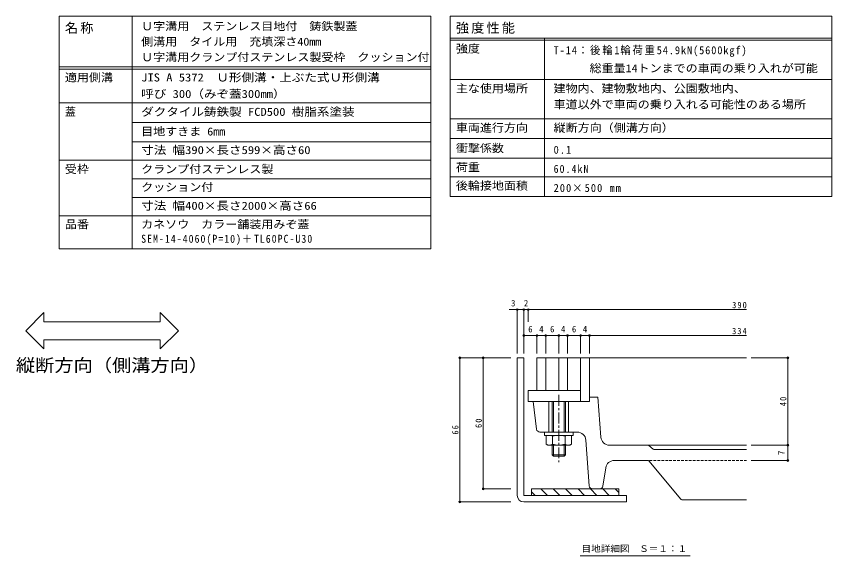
# Model space of a CAD drawing. Units: millimetres at full size, sheet at 1:3, with parts at other scales. Extents: x -1129 to 1149, y -824 to 763.
# Drawn here: x 29 to 1149, y 22 to 763 of the extents above; entities that cross this region are included whole.
import ezdxf
from ezdxf.enums import TextEntityAlignment as Align

# ---------------------------------------------------------------- set-up
doc = ezdxf.new("R2010")
doc.units = ezdxf.units.MM
doc.header["$LTSCALE"] = 3
doc.header["$PDMODE"] = 32
doc.header["$PDSIZE"] = 2.4
doc.linetypes.add('CHAIN1', pattern=[8, 5, -1, 1, -1])
doc.linetypes.add('DASHED1', pattern=[1.8, 1.2, -0.6])
for name, color, linetype, lineweight in [('4-5', 7, 'Continuous', 9), ('F-0_F-0ﾚｲﾔ', 7, 'Continuous', 9), ('F-1_F-1ﾚｲﾔ', 2, 'Continuous', 9), ('F-2_F-2ﾚｲﾔ', 3, 'Continuous', 9), ('F-4_F-4ﾚｲﾔ', 7, 'Continuous', 9), ('F-5_F-5ﾚｲﾔ', 2, 'Continuous', 9), ('F-A_F-Aﾚｲﾔ', 2, 'Continuous', 9), ('F-B_F-Bﾚｲﾔ', 2, 'Continuous', 9), ('F-F_F-Fﾚｲﾔ', 3, 'Continuous', 9)]:
    doc.layers.add(name, color=color, linetype=linetype, lineweight=lineweight)
doc.styles.add('ＭＳ ゴシック', font='')
doc.styles.get('ＭＳ ゴシック').set_extended_font_data('MS Gothic')

msp = doc.modelspace()

# ---------------------------------------------------------------- linework, layer by layer
at = {"layer": '4-5'}
for p, q in [((41.53, 331.089), (66.53, 356.089)), ((66.53, 343.589), (66.53, 356.089)), ((251.478, 331.089), (226.478, 356.089)), ((226.478, 343.589), (226.478, 356.089)), ((66.53, 343.589), (226.478, 343.589)), ((41.53, 331.089), (66.53, 306.089))]:
    msp.add_line(p, q, dxfattribs=at)
for points in [[(251.478, 331.089), (226.478, 306.089), (226.478, 318.589)], [(66.53, 306.089), (66.53, 318.589), (226.478, 318.589)]]:
    msp.add_lwpolyline(points, dxfattribs=at)
at = {"layer": 'F-0_F-0ﾚｲﾔ'}
for p, q in [((725.866, 293.956), (716.866, 293.956)), ((716.866, 104.956), (716.866, 293.956)), ((725.866, 104.956), (725.866, 293.956)), ((725.866, 104.956), (866.867, 104.956)), ((866.867, 95.956), (866.867, 104.956)), ((725.82, 95.956), (866.867, 95.956))]:
    msp.add_line(p, q, dxfattribs=at)
msp.add_arc((725.866, 104.956), 9, 180, 270, dxfattribs=at)
at = {"layer": 'F-1_F-1ﾚｲﾔ'}
for p, q in [((736.367, 113.956), (856.367, 113.956)), ((736.367, 104.956), (736.367, 113.956)), ((749.326, 113.956), (758.326, 104.956)), ((766.297, 113.956), (775.297, 104.956)), ((783.268, 113.956), (792.268, 104.956)), ((800.238, 113.956), (809.238, 104.956)), ((817.209, 113.956), (826.209, 104.956)), ((834.18, 113.956), (843.18, 104.956)), ((851.15, 113.956), (856.367, 108.74)), ((856.367, 104.956), (856.367, 113.956)), ((736.367, 109.946), (741.356, 104.956))]:
    msp.add_line(p, q, dxfattribs=at)
at = {"layer": 'F-2_F-2ﾚｲﾔ'}
for p, q in [((743.867, 248.956), (743.867, 293.956)), ((743.867, 293.956), (1031.866, 293.956)), ((755.867, 248.956), (755.867, 293.956)), ((773.867, 248.956), (773.867, 293.956)), ((785.867, 248.956), (785.867, 293.956)), ((803.867, 233.956), (803.867, 293.956)), ((815.867, 233.956), (815.867, 293.956)), ((803.867, 248.956), (731.866, 248.956)), ((731.866, 233.956), (731.866, 248.956)), ((827.475, 239.957), (815.867, 239.957)), ((831.593, 185.059), (827.475, 239.957)), ((815.867, 233.956), (731.866, 233.956)), ((743.374, 195.897), (738.617, 233.956)), ((760.366, 233.956), (760.366, 191.955)), ((787.366, 233.956), (787.366, 191.955)), ((747.839, 191.955), (799.122, 191.955)), ((815.568, 118.136), (811.091, 180.81)), ((1031.866, 173.956), (843.559, 173.956)), ((903.544, 168.614), (897.688, 173.299)), ((1031.866, 167.957), (905.419, 167.957)), ((895.93, 152.956), (850.161, 152.956)), ((941.267, 99.676), (897.466, 152.237)), ((838.301, 142.781), (834.454, 117.772)), ((830.006, 113.956), (820.057, 113.956)), ((942.803, 98.956), (1031.866, 98.956))]:
    msp.add_line(p, q, dxfattribs=at)
at = {"layer": 'F-2_F-2ﾚｲﾔ', "linetype": 'DASHED1'}
msp.add_line((1031.866, 152.956), (895.93, 152.956), dxfattribs=at)
at = {"layer": 'F-2_F-2ﾚｲﾔ'}
for centre, radius, start, end in [((747.839, 196.455), 4.5, 187.12668, 270), ((799.122, 179.955), 12, 4.08583, 90), ((843.559, 185.956), 12, 184.28883, 270), ((895.814, 170.957), 3, 51.33894, 90), ((905.419, 170.957), 3, 231.33894, 270), ((850.161, 140.956), 12, 90, 171.254), ((895.93, 150.956), 2, 39.80563, 90.00041), ((820.057, 118.457), 4.5, 184.0858, 270), ((830.006, 118.457), 4.5, 270, 351.25363), ((942.803, 100.956), 2, 219.80563, 270)]:
    msp.add_arc(centre, radius, start, end, dxfattribs=at)
at = {"layer": 'F-4_F-4ﾚｲﾔ'}
for p, q in [((716.866, 360.16), (705.561, 360.16)), ((716.866, 361.06), (716.866, 299.956)), ((716.866, 360.16), (725.866, 360.16)), ((725.866, 361.06), (725.866, 299.956)), ((725.866, 360.16), (731.866, 360.16)), ((731.866, 361.06), (731.866, 343.438)), ((731.866, 360.16), (1031.866, 360.16)), ((743.867, 325.404), (743.867, 299.956)), ((755.867, 325.404), (755.867, 299.956)), ((773.867, 325.404), (773.867, 299.956)), ((785.867, 325.404), (785.867, 299.956)), ((803.867, 325.404), (803.867, 299.956)), ((815.867, 325.404), (815.867, 299.956)), ((725.866, 324.504), (743.867, 324.504)), ((743.867, 324.504), (755.867, 324.504)), ((755.867, 324.504), (773.867, 324.504)), ((773.867, 324.504), (785.867, 324.504)), ((785.867, 324.504), (803.867, 324.504)), ((803.867, 324.504), (815.867, 324.504)), ((815.867, 324.504), (1031.866, 324.504)), ((637.026, 293.956), (707.797, 293.956)), ((637.926, 293.956), (637.926, 95.956)), ((670.025, 293.956), (670.025, 113.956)), ((1089.307, 293.956), (1037.866, 293.956)), ((1088.407, 293.956), (1088.407, 173.956)), ((1089.307, 173.956), (1037.866, 173.956)), ((1088.407, 173.956), (1088.407, 152.956)), ((1089.307, 152.956), (1037.866, 152.956)), ((669.125, 113.956), (707.797, 113.956)), ((637.026, 95.956), (707.797, 95.956))]:
    msp.add_line(p, q, dxfattribs=at)
for p in [(716.866, 360.16), (725.866, 360.16), (731.866, 360.16), (725.866, 324.504), (743.867, 324.504), (755.867, 324.504), (773.867, 324.504), (785.867, 324.504), (803.867, 324.504), (815.867, 324.504), (637.926, 293.956), (670.025, 293.956), (1088.407, 293.956), (1088.407, 173.956), (1088.407, 152.956), (670.025, 113.956), (637.926, 95.956)]:
    msp.add_point(p, dxfattribs=at)
at = {"layer": 'F-5_F-5ﾚｲﾔ', "color": 7}
msp.add_line((954.205, 22.124), (803.27, 22.124), dxfattribs=at)
at = {"layer": 'F-A_F-Aﾚｲﾔ'}
for p, q in [((764.867, 233.955), (764.867, 191.955)), ((766.491, 233.955), (766.491, 191.955)), ((781.242, 233.955), (781.242, 191.955)), ((782.867, 233.955), (782.867, 191.955)), ((764.867, 173.955), (764.867, 160.58)), ((766.491, 173.955), (766.491, 158.955)), ((781.242, 173.955), (781.242, 158.955)), ((782.867, 173.955), (782.867, 160.58)), ((764.867, 160.58), (782.867, 160.58)), ((766.491, 158.955), (764.867, 160.58)), ((781.242, 158.955), (766.491, 158.955)), ((781.242, 158.955), (782.867, 160.58))]:
    msp.add_line(p, q, dxfattribs=at)
at = {"layer": 'F-B_F-Bﾚｲﾔ', "linetype": 'CHAIN1'}
msp.add_line((773.866, 242.956), (773.866, 150.577), dxfattribs=at)
at = {"layer": 'F-B_F-Bﾚｲﾔ'}
for p, q in [((793.366, 191.955), (754.366, 191.955)), ((754.366, 187.455), (754.366, 191.955)), ((793.366, 187.455), (793.366, 191.955)), ((793.366, 187.455), (754.366, 187.455)), ((756.546, 175.295), (756.546, 186.555)), ((765.206, 175.295), (765.206, 186.116)), ((782.527, 175.295), (782.527, 186.116)), ((791.187, 175.295), (791.187, 186.555)), ((758.866, 173.955), (756.546, 175.295)), ((788.866, 173.955), (758.866, 173.955)), ((788.866, 173.955), (791.187, 175.295))]:
    msp.add_line(p, q, dxfattribs=at)
for centre, radius, start, end in [((755.646, 186.555), 0.9, 360, 90), ((760.876, 179.788), 7.668, 55.6157, 90), ((773.866, 158.795), 28.66, 72.41201, 107.58799), ((786.857, 179.788), 7.668, 90, 124.3843), ((792.087, 186.555), 0.9, 90, 180), ((760.876, 181.623), 7.668, 235.61573, 304.3843), ((773.866, 202.616), 28.66, 252.41201, 287.58799), ((786.857, 181.623), 7.668, 235.6157, 304.38427)]:
    msp.add_arc(centre, radius, start, end, dxfattribs=at)
at = {"layer": 'F-F_F-Fﾚｲﾔ', "color": 7}
for p, q in [((87.42, 763.145), (87.42, 443.782)), ((87.42, 763.145), (598.158, 763.145)), ((187.793, 763.145), (187.793, 443.782)), ((598.158, 763.145), (598.158, 443.782)), ((624.499, 763.145), (1148.708, 763.145)), ((624.499, 763.145), (624.499, 515.645)), ((1148.708, 763.145), (1148.708, 515.645)), ((624.499, 733.145), (1148.708, 733.145)), ((624.499, 730.145), (1148.708, 730.145)), ((754.321, 733.145), (754.321, 515.645)), ((87.42, 693.569), (598.158, 693.569)), ((87.42, 690.569), (598.158, 690.569)), ((624.499, 676.145), (1148.708, 676.145)), ((87.42, 644.069), (598.158, 644.069)), ((187.793, 617.069), (598.158, 617.069)), ((624.499, 622.145), (1148.708, 622.145)), ((1148.708, 595.145), (624.499, 595.145)), ((187.793, 590.819), (598.158, 590.819)), ((87.42, 565.319), (598.158, 565.319)), ((624.499, 568.145), (1148.708, 568.145)), ((187.793, 539.819), (598.158, 539.819)), ((624.499, 542.645), (1148.708, 542.645)), ((624.499, 515.645), (1148.708, 515.645)), ((187.793, 514.319), (598.158, 514.319)), ((87.42, 488.819), (598.158, 488.819)), ((87.42, 443.782), (598.158, 443.782))]:
    msp.add_line(p, q, dxfattribs=at)

# ---------------------------------------------------------------- texts
at = {"layer": '4-5', "color": 6, "style": 'ＭＳ ゴシック', "width": 1.1}
msp.add_text('縦断方向（側溝方向）', height=17.6, dxfattribs=at).set_placement((28.105, 269.675), align=Align.BOTTOM_LEFT)
at = {"layer": 'F-4_F-4ﾚｲﾔ', "color": 2, "style": 'ＭＳ ゴシック'}
for s, p in [('3', (708.248, 361.96)), ('2', (725.866, 361.96)), ('6', (731.867, 326.304)), ('4', (746.867, 326.304)), ('6', (761.867, 326.304)), ('4', (776.867, 326.304)), ('6', (791.867, 326.304)), ('4', (806.867, 326.304))]:
    msp.add_text(s, height=8.798, dxfattribs=at).set_placement(p, align=Align.BOTTOM_LEFT)
msp.add_text('7', height=8.798, rotation=90, dxfattribs=at).set_placement((1086.607, 160.456), align=Align.BOTTOM_LEFT)
at = {"layer": 'F-4_F-4ﾚｲﾔ', "color": 2, "char_height": 8.798, "attachment_point": 7, "style": 'ＭＳ ゴシック'}
for s, insert in [('\\T1.27;\\W0.9;390', (1012.012, 361.96)), ('\\T1.27;\\W0.9;334', (1011.954, 326.304))]:
    msp.add_mtext(s, dxfattribs=dict(at, insert=insert))
at = {"layer": 'F-4_F-4ﾚｲﾔ', "color": 2, "char_height": 8.798, "attachment_point": 7, "rotation": 90, "style": 'ＭＳ ゴシック'}
for s, insert in [('\\T1.27;\\W0.95;40', (1086.607, 227.581)), ('\\T1.27;\\W0.95;60', (668.225, 197.581)), ('\\T1.27;\\W0.95;66', (636.126, 188.581))]:
    msp.add_mtext(s, dxfattribs=dict(at, insert=insert))
at = {"layer": 'F-5_F-5ﾚｲﾔ', "style": 'ＭＳ ゴシック', "width": 1.1}
msp.add_text('目地詳細図\u3000Ｓ＝１：１', height=8.798, dxfattribs=at).set_placement((805.08, 24.704), align=Align.BOTTOM_LEFT)
at = {"layer": 'F-F_F-Fﾚｲﾔ', "style": 'ＭＳ ゴシック'}
for s, width, p in [('Ｕ字溝用\u3000ステンレス目地付\u3000鋳鉄製蓋', 1.1, (200.193, 740.645)), ('側溝用\u3000タイル用\u3000充填深さ40mm', 1.1, (200.193, 719.47)), ('強度', 1.1, (632.484, 709.895)), ('Ｕ字溝用クランプ付ステンレス製受枠\u3000クッション付', 1.1, (200.193, 698.138)), ('      総重量14トンまでの車両の乗り入れが可能', 1.1, (766.722, 682.895)), ('適用側溝', 1.1, (95.405, 670.319)), ('JIS A 5372\u3000Ｕ形側溝・上ぶた式Ｕ形側溝', 1.15, (200.193, 670.319)), ('呼び 300（みぞ蓋300mm）', 1.15, (200.193, 647.69)), ('主な使用場所', 1.1, (632.484, 655.145)), ('建物内、建物敷地内、公園敷地内、', 1.1, (766.722, 655.145)), ('ダクタイル鋳鉄製 FCD500 樹脂系塗装', 1.15, (200.193, 623.069)), ('車道以外で車両の乗り入れる可能性のある場所', 1.1, (766.722, 633.23)), ('車両進行方向', 1.1, (632.484, 601.145)), ('縦断方向（側溝方向）', 1.1, (766.722, 601.145)), ('目地すきま 6㎜', 1.1, (200.193, 596.069)), ('寸法 幅390×長さ599×高さ60', 1.15, (200.193, 570.569)), ('衝撃係数', 1.1, (632.484, 573.081)), ('受枠', 1.1, (95.405, 544.319)), ('クランプ付ステンレス製', 1.1, (200.193, 544.319)), ('荷重', 1.1, (632.484, 546.905)), ('クッション付', 1.1, (200.193, 519.569)), ('後輪接地面積', 1.1, (632.484, 521.645)), ('寸法 幅400×長さ2000×高さ66', 1.15, (200.193, 494.069)), ('品番', 1.1, (95.405, 468.569)), ('カネソウ\u3000カラー舗装用みぞ蓋', 1.1, (200.193, 468.569))]:
    msp.add_text(s, height=11, dxfattribs=dict(at, width=width)).set_placement(p, align=Align.BOTTOM_LEFT)
msp.add_text('蓋', height=11, dxfattribs=at).set_placement((95.405, 623.069), align=Align.BOTTOM_LEFT)
at = {"layer": 'F-F_F-Fﾚｲﾔ', "attachment_point": 7, "style": 'ＭＳ ゴシック'}
for s, insert, char_height in [('\\T1.17;名称', (95.405, 739.145), 13.2), ('\\T1.17;強度性能', (632.484, 739.145), 13.2), ('\\T1.17;\\W0.95;T-14：後輪1輪荷重54.9kN(5600kgf)', (766.722, 707.438), 11), ('\\T1.21;\\W0.95;0.1', (766.722, 574.145), 11), ('\\T1.22;\\W0.9;60.4kN', (766.722, 547.895), 11), ('\\T1.2;\\W0.95;200×500\\~mm', (766.722, 521.645), 11), ('\\T1.21;\\W0.9;SEM-14-4060(P=10)＋TL60PC-U30', (200.193, 449.069), 11)]:
    msp.add_mtext(s, dxfattribs=dict(at, insert=insert, char_height=char_height))

doc.saveas('drawing.dxf')
